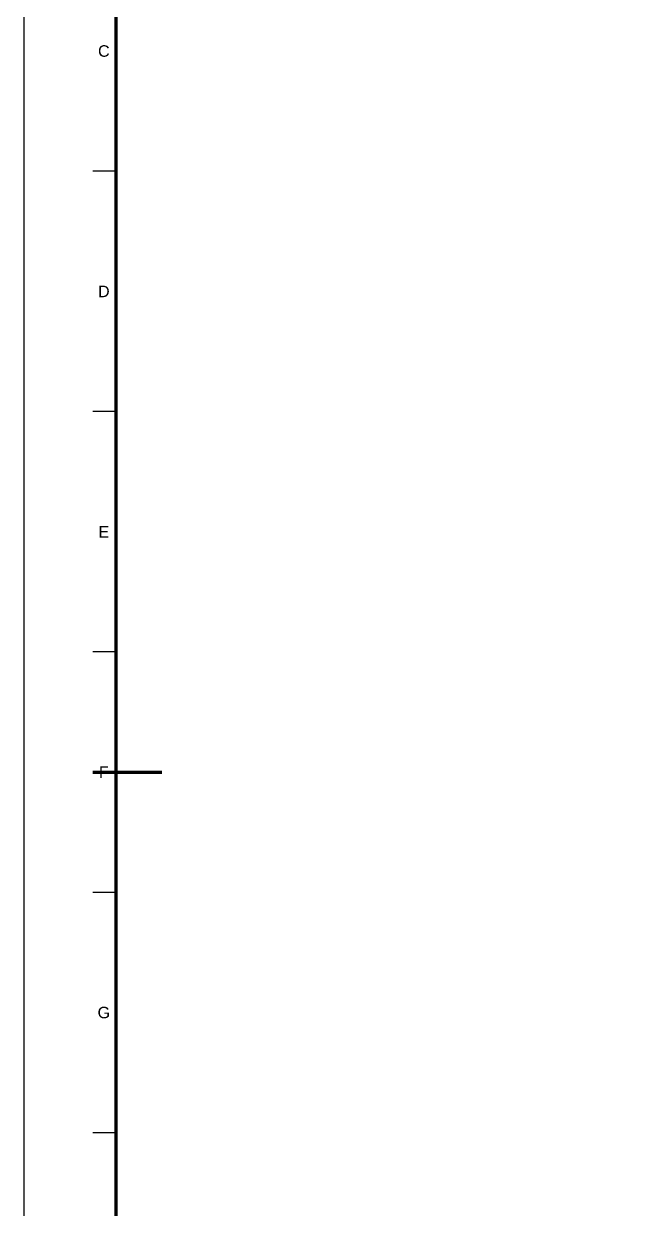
# Model space of a CAD drawing. Header units: millimetres. Extents: x 0 to 841, y 0 to 594.
# Drawn here: x 0 to 130.2, y 202.1 to 459.5 of the extents above; entities that cross this region are included whole.
import ezdxf
from ezdxf.enums import TextEntityAlignment as Align

# ---------------------------------------------------------------- set-up
doc = ezdxf.new("R2010")
doc.units = ezdxf.units.MM
for name, color, linetype, lineweight in [('FINA', 7, 'CONTINUOUS', 25), ('MARCO', 7, 'CONTINUOUS', 70), ('TXT', 7, 'CONTINUOUS', 25)]:
    doc.layers.add(name, color=color, linetype=linetype, lineweight=lineweight)
doc.styles.add('STD', font='LiberationSans-Regular.ttf')

msp = doc.modelspace()

# ---------------------------------------------------------------- linework, layer by layer
at = {"layer": 'FINA'}
for p, q in [((20, 427.45), (15, 427.45)), ((20, 375.27), (15, 375.27)), ((20, 323.09), (15, 323.09)), ((20, 270.91), (15, 270.91)), ((20, 218.73), (15, 218.73))]:
    msp.add_line(p, q, dxfattribs=at)
msp.add_lwpolyline([(0, 0), (841, 0), (841, 594), (0, 594)], close=True, dxfattribs=at)
at = {"layer": 'MARCO'}
msp.add_line((15, 297), (30, 297), dxfattribs=at)
msp.add_lwpolyline([(20, 10), (831, 10), (831, 584), (20, 584)], close=True, dxfattribs=at)

# ---------------------------------------------------------------- texts
at = {"layer": 'TXT', "style": 'STD'}
for s, p in [('C', (17.4, 453.55)), ('D', (17.4, 401.36)), ('E', (17.4, 349.18)), ('F', (17.4, 297)), ('G', (17.4, 244.82))]:
    msp.add_text(s, height=2.5, dxfattribs=at).set_placement(p, align=Align.MIDDLE_CENTER)

doc.saveas('drawing.dxf')
